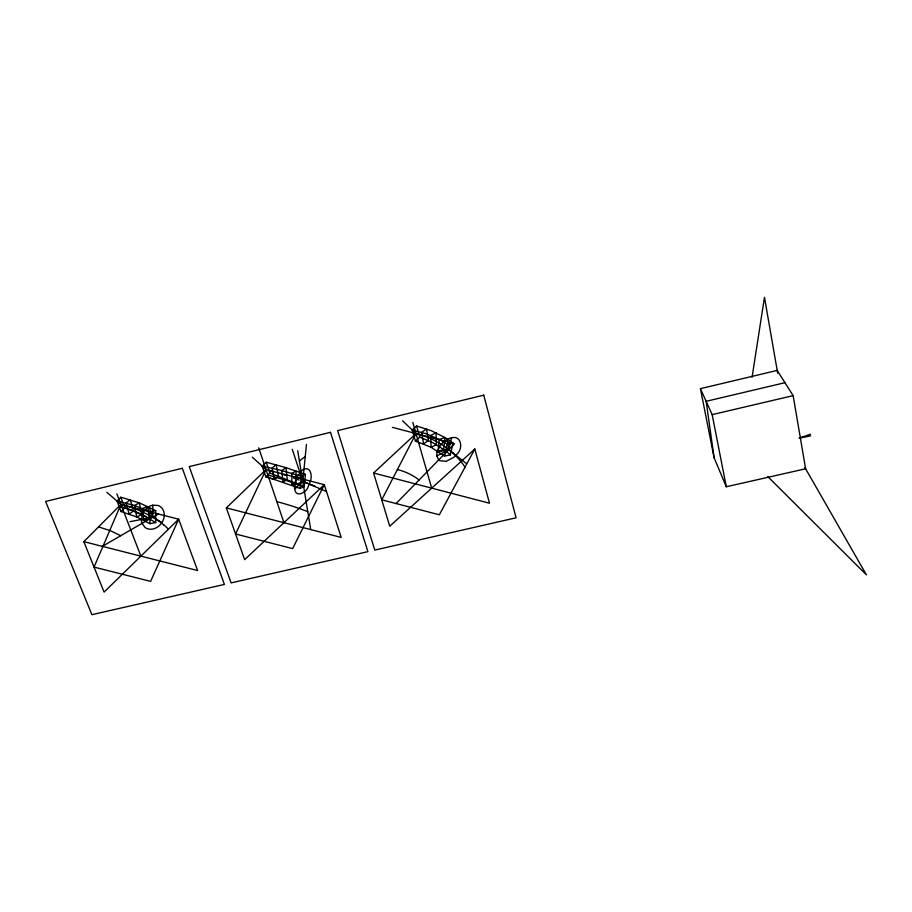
<?xml version="1.0" encoding="UTF-8"?>
<svg xmlns="http://www.w3.org/2000/svg" width="912" height="912" viewBox="0 0 912 912"><rect width="100%" height="100%" fill="white"/><g stroke="black" fill="none" stroke-linecap="round" stroke-linejoin="round"><path stroke-width="1.37" d="M300.128 488.467L301.325 476.303L305.44 474.4L304.232 486.575L300.128 488.467L272.243 478.789M294.656 489.151A17.909 16.348 15.9 0 1 294.599 485.23L295.249 481.65A30.164 27.565 14.8 0 1 297.107 476.828L301.097 471.276A11.947 10.933 16.4 0 1 303.981 469.201C311.619 466.328 312.314 477.728 309.966 482.414A30.506 27.827 19.1 0 1 308.393 486.176C307.002 492.229 295.978 498.442 294.679 489.151L302.784 481.445L306.443 444.497M752.081 377.237L764.473 297.312L777.685 373.225M444.509 456.103L447.211 444.349L453.07 443.118L450.346 454.883L444.509 456.103L431.114 447.302L415.45 441.089L412.258 430.008L416.567 425.984L431.342 430.738L444.885 437.521A87.951 80.518 7.7 0 1 453.07 443.118M451.508 437.817L448.784 449.627L436.905 455.943L438.353 459.34A5.951 5.54 3.2 0 0 440.029 460.708L446.082 461.347L454.028 457.186A23.552 22.036 3.9 0 0 457.072 453.994C463.216 448.75 461.586 435.013 451.508 437.817A15.151 14.125 1.8 0 0 447.61 439.253L443.745 441.83A23.381 21.763 1.3 0 0 439.949 445.968L437.11 452.078L448.784 449.627L466.397 463.581M123.724 505.168L120.931 504.427L94.039 567.082L150.605 581.377L178.649 519.202L120.931 504.427L106.898 492.332M474.81 449.023L389.755 526.213L373.589 473.009L489.482 503.207L474.81 449.023L439.345 514.778L381.74 499.833L416.009 433.565L402.557 420.808M396.07 503.549L454.575 443.699M117.01 501.053L120.783 497.268L122.607 497.701L139.924 503.139L155.678 510.617L155.678 522.565L149.967 523.693L136.777 516.99L121.068 511.552L117.01 501.053L134.452 505.465L149.933 511.757L155.678 510.617M83.824 541.66L197.619 570.536L178.649 519.202L104.093 592.105L83.824 541.66L120.931 504.427M121.068 511.552L124.83 507.79L143.173 515.098M270.191 478.162L265.848 476.896L262.2 466.112L266.224 462.213L286.015 467.651L305.44 474.4M226.347 507.893L341.191 537.419L324.296 484.682L244.644 559.683L226.347 507.893L266.042 469.577L301.097 478.675M265.848 476.896L269.861 473.032L304.232 486.575M373.589 473.009L416.009 433.565A84.178 76.973 7.8 0 1 448.852 449.548M415.45 441.089L419.748 437.11L432.995 442.742L444.611 450.095A76.186 69.768 7.7 0 1 450.346 454.883M148.861 506.696L145.054 509.865A19.95 17.556 23.7 0 0 142.42 514.174L141.36 519.441A12.996 11.423 24.1 0 0 142.055 523.385L145.031 527.41A7.752 6.806 24.2 0 0 147.208 528.629C152.156 530.522 157.776 527.945 160.911 523.99A20.11 17.67 24.9 0 0 162.997 520.627C165.061 516.272 164.798 510.367 160.934 507.083A7.798 6.874 24.4 0 0 158.084 505.476L152.794 505.191A13.885 12.221 24.1 0 0 148.873 506.707L152.817 517.172A71.774 61.834 23.4 0 1 163.795 524.89M102.315 546.356L158.312 513.992M294.587 485.23L302.784 481.445L314.8 486.073M700.427 388.66L777.195 370.42L793.144 395.637L805.615 468.779L726.305 486.757L714.107 457.767L700.427 388.66L712.169 414.629L726.305 486.757M784.958 382.698L706.15 401.314L714.107 457.767M712.169 414.629L793.144 395.637M129.937 521.71L152.817 517.172L152.794 505.191M262.2 466.112L281.17 470.41L301.325 476.303M412.258 430.008L426.235 433.77L439.231 439.493A83.117 76.084 7.6 0 1 442.297 441.214L447.211 444.349M119.05 506.308L131.26 510.036L142.728 514.87M293.299 476.645L324.296 484.682L292.661 548.614L235.57 533.999L266.042 469.577L252.282 457.163M267.854 474.97L285.844 480.293L303.673 486.837M392.388 427.352L453.025 443.3M98.542 526.885L110.443 530.716L120.749 535.697M269.553 470.512L273.896 471.721M269.04 477.82L271.708 478.629M271.582 478.583L272.984 479.017M282.082 474.194L285.923 475.426M293.63 478.07L294.667 478.435M294.736 478.458L299.159 480.077M303.137 481.582L326.473 491.488M143.127 515.177L155.678 522.565M143.606 515.417L149.933 518.871M149.807 515.462L137.575 509.774A116.713 99.283 22.7 0 0 123.827 505.214M149.944 515.542L152.817 517.172M152.977 517.275L161.435 522.268M767.699 476.531L866.4 574.822L804.92 467.582M120.783 497.268L124.83 507.79M116.861 493.882L140.87 556.138M266.224 462.213L269.861 473.032M258.712 447.826L283.928 522.701M292.285 449.308L302.784 481.445M416.567 425.984L419.748 437.11M412.805 422.416L431.695 488.159M297.711 450.733L310.73 529.587M447.336 439.379L448.784 449.627A79.048 72.379 7.6 0 1 460.001 460.48A79.458 72.755 7.7 0 1 465.029 467.161M436.905 455.943L436.814 454.997A13.076 12.175 2.4 0 1 437.122 452.09M149.933 511.757L149.967 523.693M810.392 434.226A165.038 149.602 -34.4 0 1 799.026 437.954M799.835 438.125A410.845 192.911 -6.3 0 1 810.814 435.833M397.415 469.543A55.917 50.924 8.7 0 1 419.132 479.951M276.849 501.634A244.097 205.781 14.5 0 1 307.743 511.621M163.784 524.902A64.114 55.358 23.4 0 1 168.435 529.188M299.467 461.084A23.94 21.945 15.9 0 1 305.178 456.866M291.851 473.374L291.829 485.344L296.012 482.95L296.047 470.968L291.851 473.374M439.231 439.493L438.125 451.394L443.745 449.445L444.885 437.521L439.231 439.493M276.119 464.755L271.958 468.164L274.398 479.45L278.548 476.064L276.119 464.755M130.325 499.833L125.947 503.014L129.219 514.094L133.585 510.937L130.325 499.833M426.531 428.925L421.663 432.299L423.544 443.859L428.401 440.507L426.531 428.925M286.015 467.651L281.785 470.569L283.005 482.243L287.212 479.359L286.015 467.651M139.376 502.934L134.452 505.465L136.777 516.99L141.691 514.471L139.376 502.934M436.004 432.778L430.692 435.457L431.114 447.302L436.415 444.634L436.004 432.778M147.847 506.536L142.466 508.383L143.708 520.193L149.066 518.369L147.847 506.536M182.32 468.289L45.6 501.452L91.895 614.688L224.42 584.421L182.32 468.289M330.509 432.334L189.229 466.613L231.112 582.893L367.901 551.646L330.509 432.334M483.736 395.17L337.645 430.612L374.798 550.073L516.078 517.799L483.736 395.17"/></g></svg>
